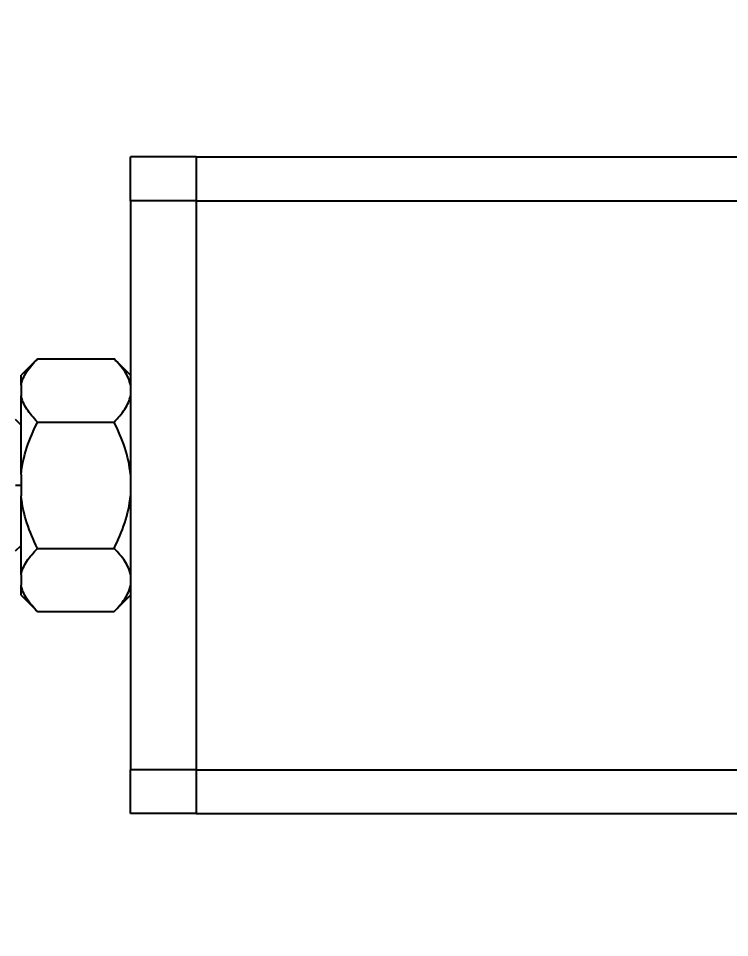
# Model space of a CAD drawing. Header units: millimetres. Extents: x 2 to 418, y 2 to 295.
# Drawn here: x 231.41 to 235.75, y 101.5 to 107.1 of the extents above; entities that cross this region are included whole.
import ezdxf

# ---------------------------------------------------------------- set-up
doc = ezdxf.new("R2010")
doc.units = ezdxf.units.MM
doc.styles.add('SLDTEXTSTYLE0', font='TXT', dxfattribs={"width": 0.75})
doc.dimstyles.new('SLDDIMSTYLE0', dxfattribs={"dimtxt": 3.175, "dimasz": 3.302, "dimexe": 0, "dimexo": 0.0625, "dimgap": 0.79375, "dimtad": 0, "dimtih": 1, "dimtoh": 1, "dimlfac": 15, "dimrnd": 1e-09, "dimzin": 4, "dimdsep": 46, "dimtxsty": 'SLDTEXTSTYLE0', "dimsah": 1, "dimcen": 0.09, "dimadec": 0, "dimazin": 1, "dimtfac": 1, "dimtmove": 0, "dimatfit": 0, "dimfxl": 0, "dimfrac": 2, "dimtolj": 1, "dimtzin": 12, "dimarcsym": 0})
doc.dimstyles.new('SLDDIMSTYLE1', dxfattribs={"dimtxt": 3.175, "dimasz": 3.302, "dimexe": 0, "dimexo": 0.0625, "dimgap": 0.79375, "dimtad": 0, "dimtih": 1, "dimtoh": 1, "dimlfac": 15, "dimrnd": 1e-09, "dimzin": 4, "dimdsep": 46, "dimtxsty": 'SLDTEXTSTYLE0', "dimsah": 1, "dimcen": 0.09, "dimadec": 0, "dimazin": 1, "dimtfac": 1, "dimtofl": 0, "dimtmove": 0, "dimatfit": 3, "dimfxl": 0, "dimfrac": 2, "dimtolj": 1, "dimtzin": 12, "dimarcsym": 0})

# ---------------------------------------------------------------- blocks, each defined once
blk = doc.blocks.new('_D_20')
at = {"color": 7, "linetype": 'Continuous', "lineweight": 0}
for p, q in [((248.4938, 273.924), (215.6555, 273.924)), ((218.8305, 273.924), (218.8305, 161.5876)), ((218.8305, 81.2573), (218.8305, 156.5473)), ((248.4938, 81.2573), (215.6555, 81.2573))]:
    blk.add_line(p, q, dxfattribs=at)
at = {"color": 7, "linetype": 'Continuous', "lineweight": 18}
for points in [[(218.8305, 273.924), (218.3225, 270.622), (219.3385, 270.622)], [(218.8305, 81.2573), (219.3385, 84.5593), (218.3225, 84.5593)]]:
    blk.add_solid(points, dxfattribs=at)
at = {"color": 7, "linetype": 'Continuous', "lineweight": 18, "insert": (211.2061, 160.6401), "char_height": 3.175, "attachment_point": 1, "style": 'SLDTEXTSTYLE0'}
blk.add_mtext('2890.00', dxfattribs=at)
blk = doc.blocks.new('_D_27')
at = {"color": 7, "linetype": 'Continuous', "lineweight": 0}
for p, q in [((236.3011, 112.2228), (242.6511, 112.2228)), ((242.6511, 112.2228), (242.6511, 106.2573)), ((242.6511, 102.2573), (242.6511, 95.9073))]:
    blk.add_line(p, q, dxfattribs=at)
at = {"color": 7, "linetype": 'Continuous', "lineweight": 18}
for points in [[(242.6511, 106.2573), (243.1591, 109.5593), (242.1431, 109.5593)], [(242.6511, 102.2573), (242.1431, 98.9553), (243.1591, 98.9553)]]:
    blk.add_solid(points, dxfattribs=at)
at = {"color": 7, "linetype": 'Continuous', "lineweight": 18, "insert": (225.7442, 113.7955), "char_height": 3.175, "attachment_point": 1, "style": 'SLDTEXTSTYLE0'}
blk.add_mtext('60.00', dxfattribs=at)

msp = doc.modelspace()

# ---------------------------------------------------------------- linework, layer by layer
at = {"color": 7, "linetype": 'Continuous', "lineweight": 25}
for p, q in [((232.49718, 106.25731), (232.09718, 106.25731)), ((232.09718, 105.99064), (232.09718, 106.25731)), ((232.49718, 106.25731), (232.49718, 105.99064)), ((232.49718, 106.25731), (253.09718, 106.25731)), ((232.49718, 105.99064), (232.09718, 105.99064)), ((232.09718, 105.99064), (232.09718, 102.52398)), ((232.49718, 105.99064), (232.49718, 102.52398)), ((232.49718, 105.99064), (253.09718, 105.99064)), ((231.53051, 105.02711), (231.43051, 104.92711)), ((231.53051, 105.02711), (231.99718, 105.02711)), ((232.09718, 104.92711), (231.99718, 105.02711)), ((231.43051, 104.86702), (231.43051, 104.92711)), ((231.43051, 104.86702), (231.43051, 104.8023)), ((231.43051, 104.32203), (231.43051, 104.8023)), ((231.43051, 104.62398), (231.39718, 104.65731)), ((231.53051, 104.64221), (231.99718, 104.64221)), ((231.43051, 104.32203), (231.43051, 104.19259)), ((231.43051, 103.71232), (231.43051, 104.19259)), ((231.39718, 103.85731), (231.43051, 103.89064)), ((231.53051, 103.87241), (231.99718, 103.87241)), ((231.43051, 103.71232), (231.43051, 103.6476)), ((231.43051, 103.58751), (231.43051, 103.6476)), ((231.43051, 103.58751), (231.53051, 103.48751)), ((231.99718, 103.48751), (232.09718, 103.58751)), ((231.53051, 103.48751), (231.99718, 103.48751)), ((232.49718, 102.52398), (232.09718, 102.52398)), ((232.09718, 102.25731), (232.09718, 102.52398)), ((232.49718, 102.52398), (232.49718, 102.25731)), ((232.49718, 102.52398), (253.09718, 102.52398)), ((232.49718, 102.25731), (232.09718, 102.25731)), ((232.49718, 102.25731), (253.09718, 102.25731))]:
    msp.add_line(p, q, dxfattribs=at)
at = {"color": 8, "linetype": 'Continuous', "lineweight": 25}
msp.add_line((231.39718, 104.25731), (231.43051, 104.25731), dxfattribs=at)
at = {"color": 7, "linetype": 'Continuous', "lineweight": 25}
for points in [[(231.43051, 104.86702), (231.43597, 104.89527), (231.44833, 104.92257), (231.48293, 104.97581), (231.50524, 105.00184), (231.53051, 105.02711)], [(232.09718, 104.86702), (232.09172, 104.89527), (232.07936, 104.92257), (232.04475, 104.97581), (232.02244, 105.00184), (231.99718, 105.02711)], [(231.53051, 104.64221), (231.50518, 104.66754), (231.48305, 104.69337), (231.44845, 104.74653), (231.436, 104.77388), (231.43051, 104.8023)], [(231.99718, 104.64221), (232.0225, 104.66754), (232.04464, 104.69337), (232.07924, 104.74653), (232.09168, 104.77388), (232.09718, 104.8023)], [(231.43051, 104.32203), (231.43597, 104.37852), (231.44833, 104.43312), (231.48293, 104.53961), (231.50524, 104.59168), (231.53051, 104.64221)], [(232.09718, 104.32203), (232.09172, 104.37852), (232.07936, 104.43312), (232.04475, 104.53961), (232.02244, 104.59168), (231.99718, 104.64221)], [(231.53051, 103.87241), (231.50518, 103.92307), (231.48305, 103.97473), (231.44845, 104.08106), (231.436, 104.13574), (231.43051, 104.19259)], [(231.99718, 103.87241), (232.0225, 103.92307), (232.04464, 103.97473), (232.07924, 104.08106), (232.09168, 104.13574), (232.09718, 104.19259)], [(231.43051, 103.71232), (231.43597, 103.74056), (231.44833, 103.76787), (231.48293, 103.82111), (231.50524, 103.84714), (231.53051, 103.87241)], [(232.09718, 103.71232), (232.09172, 103.74056), (232.07936, 103.76787), (232.04475, 103.82111), (232.02244, 103.84714), (231.99718, 103.87241)], [(231.53051, 103.48751), (231.50518, 103.51284), (231.48305, 103.53867), (231.44845, 103.59183), (231.436, 103.61918), (231.43051, 103.6476)], [(231.99718, 103.48751), (232.0225, 103.51284), (232.04464, 103.53867), (232.07924, 103.59183), (232.09168, 103.61918), (232.09718, 103.6476)]]:
    msp.add_open_spline(points, degree=3, knots=[0, 0, 0, 0, 0.5, 0.5, 1, 1, 1, 1], dxfattribs=at)

# ---------------------------------------------------------------- dimensions: what is measured, and where the dimension line sits
at = {"color": 7, "linetype": 'Continuous', "lineweight": 18}
for base, p1, p2, dimstyle, picture, middle in [((218.83051, 81.25731), (249.76384, 273.92398), (249.76384, 81.25731), 'SLDDIMSTYLE1', '_D_20', (218.83051, 159.06749)), ((242.6511, 102.25731), (253.09718, 106.25731), (253.09718, 102.25731), 'SLDDIMSTYLE0', '_D_27', (242.6511, 112.22282))]:
    dim = msp.add_linear_dim(base=base, p1=p1, p2=p2, angle=90, dimstyle=dimstyle, dxfattribs=at)
    dim.commit()
    dim.dimension.update_dxf_attribs({"geometry": picture, "text_midpoint": middle, "dimtype": 160})

doc.saveas('drawing.dxf')
